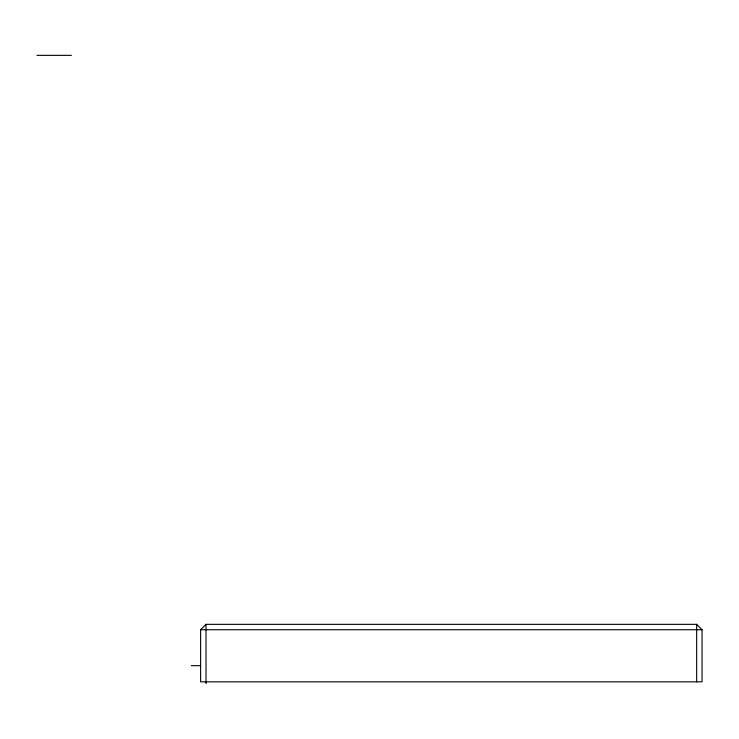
<?xml version="1.0" encoding="UTF-8"?>
<svg xmlns="http://www.w3.org/2000/svg" width="739" height="739" viewBox="0 0 739 739"><rect width="100%" height="100%" fill="white"/><g stroke="black" fill="none" stroke-linecap="round" stroke-linejoin="round"><path stroke-width="1.11" d="M200.62 629.73L206.015 624.344L696.655 624.344L702.05 629.73L702.05 681.848L200.62 681.848L200.62 629.73L702.05 629.73M36.95 55.351L71.415 55.351M191.253 665.673L200.334 665.673M696.655 624.344L696.655 681.848M206.015 624.344L206.015 683.649"/></g></svg>
